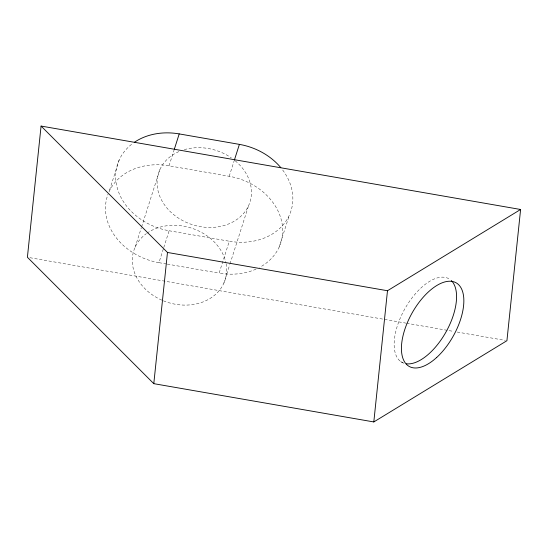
<?xml version="1.0" encoding="UTF-8"?>
<svg xmlns="http://www.w3.org/2000/svg" width="548" height="548" viewBox="0 0 548 548"><rect width="100%" height="100%" fill="white"/><g stroke="black" fill="none" stroke-linecap="round" stroke-linejoin="round"><path stroke-width="0.41" stroke-dasharray="2.74 2.06" d="M119.169 160.002L108.99 191.91A59.451 48.34 17.7 0 1 169.037 165.818L229.215 176.285A59.451 48.34 17.7 0 1 280.343 216.666A59.451 48.34 17.7 0 1 259.725 267.321M135.123 247.196L141.322 227.79M141.576 226.982L159.906 169.558M169.037 165.818L174.127 149.864M166.469 263.972L158.947 262.663L163.53 248.306M163.784 247.504L169.127 230.756A59.451 48.34 17.7 0 1 119.149 193.465A59.451 48.34 17.7 0 1 132.993 143.268M229.215 176.285L234.051 161.133M167.304 264.115L219.118 273.13L229.304 241.223A59.451 48.34 17.7 0 0 285.207 222.248A59.451 48.34 17.7 0 0 281.891 168.989M223.844 283.213L229.776 264.616M230.037 263.807L248.621 205.575M279.172 247.038L289.351 215.131M169.127 230.756L229.304 241.223M29.928 257.711L405.794 323.101M406.637 323.245L453.833 331.458M457.203 332.047L505.242 340.404M400.602 361.488L404.239 363.53M158.947 262.663A59.451 48.34 17.7 0 1 108.025 194.239M256.032 269.13A59.451 48.34 17.7 0 1 219.118 273.13M404.034 363.262A47.943 23.598 -60.7 0 1 404.39 309.661A47.943 23.598 -60.7 0 1 450.12 279.555M226.105 263.794A47.943 38.983 17.7 0 1 163.386 300.811M161.859 300.16A47.943 38.983 17.7 0 1 146.316 233.667M147.001 233.181A47.943 38.983 17.7 0 1 194.239 229.078A47.943 38.983 17.7 0 1 225.947 262.999M235.181 160.776A47.943 38.983 17.7 0 1 236.565 219.714A47.943 38.983 17.7 0 1 166.743 207.788A47.943 38.983 17.7 0 1 179.621 151.289M184.279 149.659A47.943 38.983 17.7 0 1 231.29 157.838"/><path stroke-width="0.82" d="M41.073 126.061L27.4 257.265L153.796 383.662L373.811 421.939L506.927 340.698L520.6 209.487L41.073 126.061L167.469 252.457L387.484 290.735L520.6 209.487M153.796 383.662L167.469 252.457M373.811 421.939L387.484 290.735M174.38 149.07L179.217 133.911L239.394 144.377A59.451 48.34 17.7 0 1 280.823 167.661M234.304 160.331L239.394 144.377M134.383 142.288A59.451 48.34 17.7 0 1 179.217 133.911M451.305 280.569A47.943 23.598 -60.7 0 1 446.702 330.691A47.943 23.598 -60.7 0 1 406.363 363.783M436.715 357.44A47.943 23.598 -60.7 0 0 457.395 283.638A47.943 23.598 -60.7 0 0 403.801 332.746A47.943 23.598 -60.7 0 0 436.715 357.44"/></g></svg>
